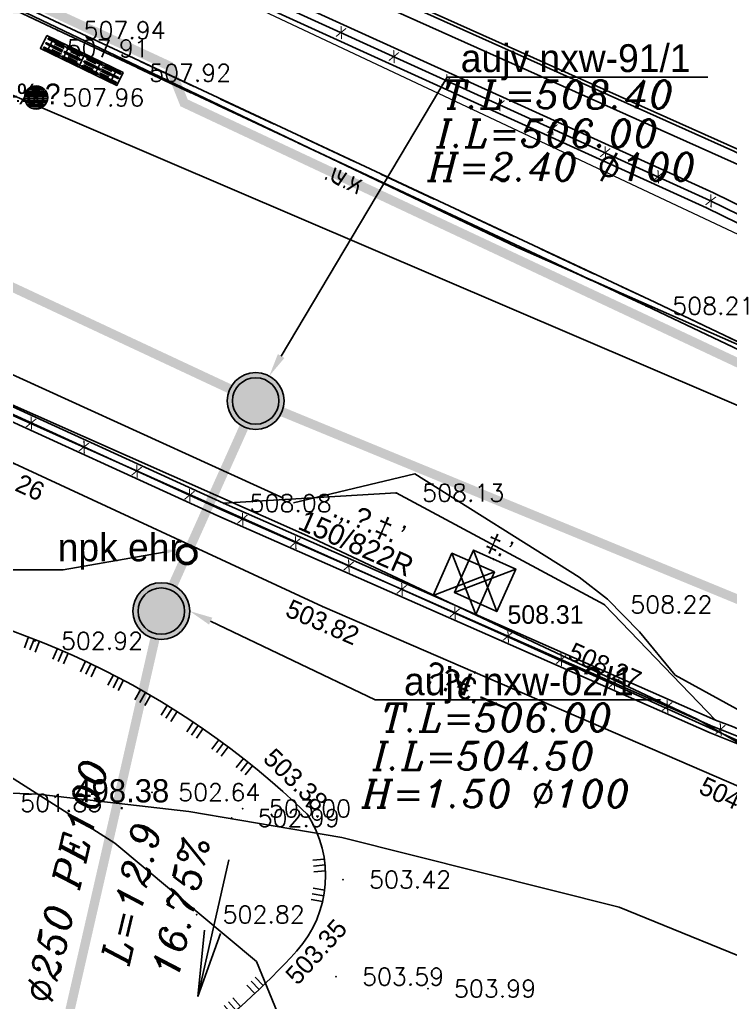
# Model space of a CAD drawing. Header units: metres. Extents: x 222509 to 223547, y 765290 to 766147.
# Drawn here: x 223102.34 to 223117.65, y 765777.2 to 765798.37 of the extents above; entities that cross this region are included whole.
import ezdxf
from ezdxf import colors
from ezdxf.entities.mleader import LeaderData, LeaderLine
from ezdxf.enums import TextEntityAlignment as Align
from ezdxf.math import Vec2, Vec3

# ---------------------------------------------------------------- set-up
doc = ezdxf.new("R2010")
doc.units = ezdxf.units.M
doc.linetypes.add('DASHED', pattern=[19.05, 12.7, -6.35])
for name, color, linetype in [('25', 8, 'Continuous'), ('38', 8, 'Continuous'), ('42', 8, 'Continuous'), ('A-S', 252, 'Continuous'), ('ASFLT', 8, 'Continuous'), ('B65-BIOV', 8, 'Continuous'), ('biuv metuhnan 200', 240, 'Continuous'), ('Biuv-Metuhnan', 240, 'Continuous'), ('C1600', 3, 'Continuous'), ('CU-SSWR-DATA', 240, 'Continuous'), ('CU-SSWR-SLOP', 240, 'Continuous'), ('CU-SSWR-SLOP-ARROW', 240, 'Continuous'), ('GADER', 6, 'Continuous'), ('K', 8, 'Continuous'), ('M1501', 8, 'Continuous'), ('M2602', 8, 'Continuous'), ('M4902', 8, 'Continuous'), ('M4903', 8, 'Continuous'), ('M6332', 1, 'Continuous'), ('M6351', 8, 'Continuous'), ('maim metuhnan 6', 150, 'Continuous'), ('Maim-Kayam-Betol', 140, 'reka-biyuv$0$Reka_new$0$X_LINE-DASH2'), ('PNT', 8, 'Continuous'), ('PNTELEV', 5, 'Continuous'), ('Sewage-man-names', 240, 'Continuous'), ('T', 8, 'Continuous')]:
    doc.layers.add(name, color=color, linetype=linetype)
for name, color, linetype, lineweight in [('C1602_0', 3, 'Continuous', 13), ('M1510', 8, 'Continuous', 25), ('M2401', 8, 'DASHED', 25), ('M2404', 8, 'DASHED', 25), ('M2601', 8, 'Continuous', 25), ('M2605', 8, 'Continuous', 25)]:
    doc.layers.add(name, color=color, linetype=linetype, lineweight=lineweight)
doc.styles.add('GLONASS', font='techno_n.shx', dxfattribs={"width": 0.86})
doc.styles.add('HANIT_TEXT', font='hebtxt')
doc.styles.add('HEB', font='hebtxtn.shx', dxfattribs={"height": 0.55})
doc.styles.add('HEBTXT', font='HEBTXT.SHX', dxfattribs={"width": 0.86})
doc.styles.add('ITALIC', font='italic')
doc.styles.add('miryal', font='miryl')
doc.styles.add('PTXT', font='txt.shx')
doc.styles.add('reka-biyuv$0$Reka_new$0$STANDARD', font='HEB')
doc.styles.get("Standard").update_dxf_attribs({"font": 'arial.ttf'})
doc.styles.add('style10', font='miryl')
doc.linetypes.add('reka-biyuv$0$Reka_new$0$X_LINE-DASH2', pattern='A,0.5,-0.25,0.5,-0.0002,["X",reka-biyuv$0$Reka_new$0$STANDARD,S=0.3,R=0,X=0,Y=-0.14],-0.2', length=1.4502)

# ---------------------------------------------------------------- blocks, each defined once
blk = doc.blocks.new('G$CA04F5F5D')
at = {"layer": 'Biuv-Metuhnan'}
for radius in [0.146, 0.136, 0.126, 0.116]:
    blk.add_circle((0, 0), radius, dxfattribs=at)
blk = doc.blocks.new('shuha-01')
h = blk.add_hatch(color=255)
h.dxf.hatch_style = 1
h.paths.add_polyline_path([(0.411, 0, 1), (-0.411, 0, 1)])
at = {"layer": 'Biuv-Metuhnan'}
h = blk.add_hatch(color=256, dxfattribs=at)
h.paths.add_polyline_path([(0.411, 0, 1), (-0.411, 0, 1)], flags=17)
h.paths.add_polyline_path([(0.503, 0, 1), (-0.503, 0, 1)])
for radius in [0.503, 0.411]:
    blk.add_circle((0, 0), radius, dxfattribs=at)
blk = doc.blocks.new('ARROW')
for p, q in [((0, 0), (1.0064, 0.0054)), ((1.0064, 0.0054), (0.5272, 0.0622)), ((1.0064, 0.0054), (0.5313, -0.0555))]:
    blk.add_line(p, q)
blk = doc.blocks.new('G$C48AC2FB6')
at = {"layer": 'maim metuhnan 6', "const_width": 0.2}
blk.add_lwpolyline([(223056.392, 765820.719), (223064.988, 765816.577), (223065.352, 765815.678), (223078.136, 765809.716), (223101.653, 765798.604), (223102.886, 765798.616), (223105.565, 765797.373), (223105.883, 765796.579), (223122.963, 765788.56), (223127.637, 765784.981), (223131.634, 765780.39), (223133.524, 765777.152), (223135.038, 765772.235), (223135.651, 765767.323), (223137.319, 765766.287), (223137.93, 765766.243), (223137.909, 765765.839)], dxfattribs=at)
at = {"layer": 'Maim-Kayam-Betol'}
blk.add_lwpolyline([(223128.939, 765757.14), (223131.669, 765758.759), (223133.808, 765759.705), (223135.297, 765760.826), (223136.109, 765761.681), (223136.62, 765764.066), (223136.975, 765766.979), (223137, 765768.647), (223137.792, 765768.654), (223137.651, 765770.5), (223136.879, 765770.486), (223136.52, 765772.396), (223136.129, 765773.966), (223135.039, 765776.927), (223134.113, 765778.748), (223133.037, 765780.453), (223131.077, 765782.879), (223129.841, 765784.104), (223127.72, 765785.817), (223071.177, 765810.025)], dxfattribs=at)
blk = doc.blocks.new('SRVPNO1')
at = {"layer": 'PNTELEV', "color": 8, "style": 'PTXT'}
blk.add_attdef('ELEV2', (1.5, -0.5), '', height=1, dxfattribs=at)
blk = doc.blocks.new('B2')
at = {"layer": '42', "color": 0}
blk.add_line((0.902, 0.303), (0.902, 0), dxfattribs=at)
blk.add_lwpolyline([(0, 0.303), (1.805, 0.303), (1.805, 0), (0, 0)], close=True, dxfattribs=at)
for points in [[(0.422, 0.273, -1), (0.422, 0.248), (0.062, 0.248, -1), (0.062, 0.273)], [(0.857, 0.273, -1), (0.857, 0.248), (0.497, 0.248, -1), (0.497, 0.273)], [(1.325, 0.273, -1), (1.325, 0.248), (0.965, 0.248, -1), (0.965, 0.273)], [(1.76, 0.273, -1), (1.76, 0.248), (1.4, 0.248, -1), (1.4, 0.273)], [(0.422, 0.139, 1), (0.422, 0.164), (0.062, 0.164, 1), (0.062, 0.139)], [(0.857, 0.139, 1), (0.857, 0.164), (0.497, 0.164, 1), (0.497, 0.139)], [(0.857, 0.03, 1), (0.857, 0.055), (0.497, 0.055, 1), (0.497, 0.03)], [(1.325, 0.139, 1), (1.325, 0.164), (0.965, 0.164, 1), (0.965, 0.139)], [(1.76, 0.139, 1), (1.76, 0.164), (1.4, 0.164, 1), (1.4, 0.139)], [(1.76, 0.03, 1), (1.76, 0.055), (1.4, 0.055, 1), (1.4, 0.03)]]:
    blk.add_lwpolyline(points, format="xyb", close=True, dxfattribs=at)
for points in [[(0.062, 0.03), (0.422, 0.03, 1), (0.422, 0.055), (0.062, 0.055, 1), (0.062, 0.03, -1), (0.062, 0.055)], [(0.965, 0.03), (1.325, 0.03, 1), (1.325, 0.055), (0.965, 0.055, 1), (0.965, 0.03, -1), (0.965, 0.055)]]:
    blk.add_lwpolyline(points, format="xyb", dxfattribs=at)
blk = doc.blocks.new('G$C9B10AD15')
at = {"layer": '25'}
blk.add_line((223112.567, 765786.474), (223111.248, 765785.963), dxfattribs=at)
blk.add_lwpolyline([(223112.567, 765786.474), (223111.652, 765786.878), (223111.248, 765785.963), (223112.163, 765785.56)], close=True, dxfattribs=at)
blk.add_lwpolyline([(223111.652, 765786.878), (223112.163, 765785.56)], dxfattribs=at)
at = {"layer": '38'}
for p, q in [((223102.461, 765796.782, 507.96), (223102.931, 765796.782, 507.96)), ((223102.479, 765796.819, 507.96), (223102.913, 765796.819, 507.96)), ((223102.505, 765796.857, 507.96), (223102.887, 765796.857, 507.96)), ((223102.544, 765796.894, 507.96), (223102.848, 765796.894, 507.96)), ((223102.613, 765796.932, 507.96), (223102.779, 765796.932, 507.96)), ((223102.446, 765796.707, 507.96), (223102.946, 765796.707, 507.96)), ((223102.446, 765796.667, 507.96), (223102.946, 765796.667, 507.96)), ((223102.451, 765796.744, 507.96), (223102.941, 765796.744, 507.96)), ((223102.456, 765796.627, 507.96), (223102.936, 765796.627, 507.96)), ((223102.471, 765796.587, 507.96), (223102.921, 765796.587, 507.96)), ((223102.495, 765796.547, 507.96), (223102.897, 765796.547, 507.96)), ((223102.533, 765796.507, 507.96), (223102.859, 765796.507, 507.96)), ((223102.596, 765796.467, 507.96), (223102.796, 765796.467, 507.96))]:
    blk.add_line(p, q, dxfattribs=at)
blk.add_circle((223102.696, 765796.696, 507.96), 0.25, dxfattribs=at)
at = {"layer": 'A-S'}
for points in [[(223052.807, 765928.376, 0.236379), (223042.866, 765928.696, 0.186611), (223037.542, 765920.474, 0.059418), (223036.506, 765892.582, 0.017566), (223039.155, 765850.757), (223039.512, 765849.824), (223039.711, 765847.883), (223039.56, 765846.848), (223040.725, 765835.179, 0.072394), (223042.139, 765831.179, 0.112445), (223048.001, 765824.293, 0.053398), (223048.659, 765823.877), (223062.411, 765817.376), (223071.421, 765813.094), (223089.553, 765804.567), (223103.156, 765798.143), (223115.834, 765792.204), (223123.059, 765788.772, -0.127843), (223133.6, 765777.617, -0.096184), (223136.058, 765764.253), (223138.159, 765764.394)], [(223052.736, 765928.244, 0.236026), (223042.942, 765928.566, 0.186256), (223037.69, 765920.447, 0.059419), (223036.656, 765892.59, 0.017559), (223039.302, 765850.792), (223039.659, 765849.859), (223039.862, 765847.88), (223039.711, 765846.845), (223040.874, 765835.201, 0.072274), (223042.272, 765831.249, 0.112475), (223048.093, 765824.412, 0.05347), (223048.724, 765824.012), (223062.475, 765817.512), (223071.485, 765813.23), (223089.617, 765804.703), (223103.22, 765798.279), (223115.898, 765792.34), (223123.131, 765788.904, -0.127996), (223133.736, 765777.681, -0.095111), (223136.209, 765764.413), (223138.149, 765764.544)]]:
    blk.add_lwpolyline(points, format="xyb", dxfattribs=at)
at = {"layer": 'ASFLT'}
blk.add_lwpolyline([(223117.327, 765783.282), (223114.931, 765785.771), (223110.448, 765788.177), (223106.732, 765787.955)], dxfattribs=at)
at = {"layer": 'GADER'}
for points in [[(223102.867, 765750.639), (223107.731, 765752.845, 0.222322), (223109.233, 765757.085), (223108.564, 765762.659), (223116.39, 765765.917), (223118.669, 765761.143, 0.428928), (223122.797, 765759.486, 0.133732), (223124.228, 765760.52), (223126.931, 765764.433, 0.128739), (223127.489, 765770.43), (223125.764, 765774.785, 0.214233), (223117.271, 765783.143), (223106.671, 765787.818), (223096.054, 765792.674), (223077.601, 765801.3), (223057.898, 765810.53), (223046.621, 765815.7, -0.047574), (223039.174, 765820.352, -0.19257), (223031.748, 765835.088), (223031.287, 765840.87), (223030.625, 765850.447), (223029.608, 765865.945), (223024.761, 765868.858), (223023.624, 765876.642)], [(223046.147, 765828.202, 0.05837), (223050.166, 765825.5), (223063.235, 765819.277), (223072.438, 765815.011), (223090.592, 765806.614), (223104.089, 765800.453), (223117.207, 765794.479), (223124.282, 765791.016, -0.092523), (223135.51, 765779.324, -0.092523)]]:
    blk.add_lwpolyline(points, format="xyb", dxfattribs=at)
at = {"layer": 'K'}
for points in [[(223102.841, 765750.792), (223107.643, 765752.97, 0.220831), (223109.084, 765757.069), (223108.401, 765762.754), (223116.464, 765766.111), (223118.807, 765761.203, 0.42995), (223122.74, 765759.624, 0.133701), (223124.108, 765760.61), (223126.796, 765764.503, 0.127976), (223127.343, 765770.389), (223125.625, 765774.73, 0.214322), (223117.214, 765783.004), (223106.609, 765787.681), (223095.991, 765792.538), (223077.538, 765801.164), (223057.835, 765810.394), (223046.556, 765815.564, -0.047616), (223039.078, 765820.236, -0.192637), (223031.598, 765835.075), (223031.138, 765840.859), (223030.476, 765850.437), (223029.464, 765865.857), (223024.623, 765868.766), (223023.475, 765876.621)], [(223102.917, 765750.497), (223107.818, 765752.72, 0.223751), (223109.382, 765757.101), (223108.726, 765762.564), (223116.316, 765765.724), (223118.532, 765761.083, 0.427989), (223122.855, 765759.347, 0.13377), (223124.348, 765760.43), (223127.065, 765764.364, 0.129488), (223127.634, 765770.47), (223125.904, 765774.84, 0.214145), (223117.327, 765783.282), (223106.732, 765787.955), (223096.117, 765792.81), (223077.665, 765801.436), (223057.961, 765810.666), (223046.686, 765815.835, -0.047532), (223039.269, 765820.468, -0.192502), (223031.897, 765835.1), (223031.437, 765840.881), (223030.775, 765850.457), (223029.753, 765866.033), (223024.899, 765868.95), (223023.772, 765876.664)], [(223046.262, 765828.336, 0.058337), (223050.244, 765825.657), (223063.31, 765819.436), (223072.512, 765815.171), (223090.665, 765806.774), (223104.162, 765800.612), (223117.282, 765794.638), (223124.372, 765791.168, -0.092606), (223135.657, 765779.42, -0.092606)], [(223046.034, 765828.07, 0.058402), (223050.089, 765825.343), (223063.161, 765819.119), (223072.365, 765814.853), (223090.519, 765806.456), (223104.017, 765800.294), (223117.133, 765794.321), (223124.192, 765790.866, -0.09244), (223135.364, 765779.228)], [(223136.189, 765780.165, 0.075905), (223130.553, 765788.549, 0.081029), (223124.477, 765792.597), (223093.044, 765806.668)], [(223135.918, 765780.037, 0.075817), (223130.34, 765788.337, 0.080889), (223124.354, 765792.324), (223092.921, 765806.394)]]:
    blk.add_lwpolyline(points, format="xyb", dxfattribs=at)
at = {"layer": 'PNT', "color": 252}
for p in [(223103.156, 765798.143, 507.944), (223102.792, 765797.754, 507.911), (223104.568, 765797.224, 507.918), (223102.696, 765796.696, 507.96), (223117.133, 765794.321, 508.407), (223115.834, 765792.204, 508.214), (223110.448, 765788.177, 508.127), (223106.732, 765787.955, 508.076), (223114.931, 765785.771, 508.218), (223102.67, 765784.989, 502.915), (223117.327, 765783.282, 508.251), (223105.194, 765781.726, 502.636), (223107.148, 765781.377, 503.002), (223106.906, 765781.17, 502.986), (223109.304, 765779.846, 503.422), (223106.151, 765779.092, 502.819), (223109.155, 765777.753, 503.589), (223111.134, 765777.496, 503.988)]:
    blk.add_point(p, dxfattribs=at)
at = {"layer": 'B65-BIOV', "xscale": 1.012687228237312, "yscale": 1.012687228237312, "zscale": 1.012687228237312, "rotation": 334.0684974656578}
blk.add_blockref('B2', (223102.792, 765797.754, 507.911), dxfattribs=at)
at = {"layer": 'PNT', "color": 252}
ref = blk.add_blockref('SRVPNO1', (223103.156, 765798.143, 507.944), dxfattribs=dict(at, xscale=0.375, yscale=0.375, zscale=0.375))
ref.add_attrib('ELEV2', '507.94', (223103.718, 765797.956, 507.944), dxfattribs={"layer": 'PNTELEV', "color": 8, "height": 0.375, "style": 'PTXT'})
ref = blk.add_blockref('SRVPNO1', (223102.792, 765797.754, 507.911), dxfattribs=dict(at, xscale=0.375, yscale=0.375, zscale=0.375))
ref.add_attrib('ELEV2', '507.91', (223103.354, 765797.566, 507.911), dxfattribs={"layer": 'PNTELEV', "color": 8, "height": 0.375, "style": 'PTXT'})
ref = blk.add_blockref('SRVPNO1', (223104.568, 765797.224, 507.918), dxfattribs=dict(at, xscale=0.375, yscale=0.375, zscale=0.375))
ref.add_attrib('ELEV2', '507.92', (223105.13, 765797.037, 507.918), dxfattribs={"layer": 'PNTELEV', "color": 8, "height": 0.375, "style": 'PTXT'})
ref = blk.add_blockref('SRVPNO1', (223102.696, 765796.696, 507.96), dxfattribs=dict(at, xscale=0.375, yscale=0.375, zscale=0.375))
ref.add_attrib('ELEV2', '507.96', (223103.258, 765796.508, 507.96), dxfattribs={"layer": 'PNTELEV', "color": 8, "height": 0.375, "style": 'PTXT'})
ref = blk.add_blockref('SRVPNO1', (223115.834, 765792.204, 508.214), dxfattribs=dict(at, xscale=0.375, yscale=0.375, zscale=0.375))
ref.add_attrib('ELEV2', '508.21', (223116.397, 765792.017, 508.214), dxfattribs={"layer": 'PNTELEV', "color": 8, "height": 0.375, "style": 'PTXT'})
ref = blk.add_blockref('SRVPNO1', (223110.448, 765788.177, 508.127), dxfattribs=dict(at, xscale=0.375, yscale=0.375, zscale=0.375))
ref.add_attrib('ELEV2', '508.13', (223111.011, 765787.99, 508.127), dxfattribs={"layer": 'PNTELEV', "color": 8, "height": 0.375, "style": 'PTXT'})
ref = blk.add_blockref('SRVPNO1', (223106.732, 765787.955, 508.076), dxfattribs=dict(at, xscale=0.375, yscale=0.375, zscale=0.375))
ref.add_attrib('ELEV2', '508.08', (223107.294, 765787.767, 508.076), dxfattribs={"layer": 'PNTELEV', "color": 8, "height": 0.375, "style": 'PTXT'})
ref = blk.add_blockref('SRVPNO1', (223114.931, 765785.771, 508.218), dxfattribs=dict(at, xscale=0.375, yscale=0.375, zscale=0.375))
ref.add_attrib('ELEV2', '508.22', (223115.494, 765785.583, 508.218), dxfattribs={"layer": 'PNTELEV', "color": 8, "height": 0.375, "style": 'PTXT'})
ref = blk.add_blockref('SRVPNO1', (223102.67, 765784.989, 502.915), dxfattribs=dict(at, xscale=0.375, yscale=0.375, zscale=0.375))
ref.add_attrib('ELEV2', '502.92', (223103.233, 765784.801, 502.915), dxfattribs={"layer": 'PNTELEV', "color": 8, "height": 0.375, "style": 'PTXT'})
ref = blk.add_blockref('SRVPNO1', (223105.194, 765781.726, 502.636), dxfattribs=dict(at, xscale=0.375, yscale=0.375, zscale=0.375))
ref.add_attrib('ELEV2', '502.64', (223105.756, 765781.539, 502.636), dxfattribs={"layer": 'PNTELEV', "color": 8, "height": 0.375, "style": 'PTXT'})
ref = blk.add_blockref('SRVPNO1', (223101.791, 765781.496, 501.833), dxfattribs=dict(at, xscale=0.375, yscale=0.375, zscale=0.375))
ref.add_attrib('ELEV2', '501.83', (223102.353, 765781.309, 501.833), dxfattribs={"layer": 'PNTELEV', "color": 8, "height": 0.375, "style": 'PTXT'})
ref = blk.add_blockref('SRVPNO1', (223107.148, 765781.377, 503.002), dxfattribs=dict(at, xscale=0.375, yscale=0.375, zscale=0.375))
ref.add_attrib('ELEV2', '503.00', (223107.71, 765781.189, 503.002), dxfattribs={"layer": 'PNTELEV', "color": 8, "height": 0.375, "style": 'PTXT'})
ref = blk.add_blockref('SRVPNO1', (223106.906, 765781.17, 502.986), dxfattribs=dict(at, xscale=0.375, yscale=0.375, zscale=0.375))
ref.add_attrib('ELEV2', '502.99', (223107.468, 765780.983, 502.986), dxfattribs={"layer": 'PNTELEV', "color": 8, "height": 0.375, "style": 'PTXT'})
ref = blk.add_blockref('SRVPNO1', (223109.304, 765779.846, 503.422), dxfattribs=dict(at, xscale=0.375, yscale=0.375, zscale=0.375))
ref.add_attrib('ELEV2', '503.42', (223109.867, 765779.659, 503.422), dxfattribs={"layer": 'PNTELEV', "color": 8, "height": 0.375, "style": 'PTXT'})
ref = blk.add_blockref('SRVPNO1', (223106.151, 765779.092, 502.819), dxfattribs=dict(at, xscale=0.375, yscale=0.375, zscale=0.375))
ref.add_attrib('ELEV2', '502.82', (223106.714, 765778.904, 502.819), dxfattribs={"layer": 'PNTELEV', "color": 8, "height": 0.375, "style": 'PTXT'})
ref = blk.add_blockref('SRVPNO1', (223109.155, 765777.753, 503.589), dxfattribs=dict(at, xscale=0.375, yscale=0.375, zscale=0.375))
ref.add_attrib('ELEV2', '503.59', (223109.717, 765777.566, 503.589), dxfattribs={"layer": 'PNTELEV', "color": 8, "height": 0.375, "style": 'PTXT'})
ref = blk.add_blockref('SRVPNO1', (223111.134, 765777.496, 503.988), dxfattribs=dict(at, xscale=0.375, yscale=0.375, zscale=0.375))
ref.add_attrib('ELEV2', '503.99', (223111.696, 765777.309, 503.988), dxfattribs={"layer": 'PNTELEV', "color": 8, "height": 0.375, "style": 'PTXT'})
at = {"layer": '25', "style": 'HEB'}
for s, p in [('150/822R', (223108.306, 765787.411)), ('.‚.\x8e.‡.’', (223109.051, 765787.679))]:
    blk.add_text(s, height=0.45, rotation=336.1998, dxfattribs=at).set_placement(p)
at = {"layer": '38', "style": 'HEBTXT'}
blk.add_text('†…—‰\x90', height=0.45, dxfattribs=at).set_placement((223100.748, 765796.545, 507.96))
at = {"layer": 'GADER', "style": 'GLONASS', "text_generation_flag": 2, "width": 0.86}
for rotation, p in [(335.5156, (223109.266, 765798.095)), (335.5156, (223110.404, 765797.577)), (335.5156, (223111.542, 765797.059)), (335.5156, (223112.679, 765796.541)), (335.5156, (223113.817, 765796.023)), (335.5156, (223114.954, 765795.505)), (335.5156, (223116.092, 765794.987)), (333.9207, (223117.229, 765794.468)), (335.422, (223102.592, 765789.683)), (335.422, (223103.729, 765789.164)), (335.422, (223104.866, 765788.644)), (335.422, (223106.003, 765788.124)), (336.1998, (223107.142, 765787.61)), (336.1998, (223108.286, 765787.106)), (336.1998, (223109.43, 765786.601)), (336.1998, (223110.573, 765786.097)), (336.1998, (223111.717, 765785.592)), (336.1998, (223112.861, 765785.088)), (336.1998, (223114.004, 765784.584)), (336.1998, (223115.148, 765784.079)), (336.1998, (223116.292, 765783.575)), (338.35, (223117.439, 765783.079))]:
    blk.add_text('X', height=0.25, rotation=rotation, dxfattribs=at).set_placement(p, align=Align.MIDDLE_CENTER)
at = {"layer": 'T', "style": 'GLONASS', "text_generation_flag": 2, "width": 0.86}
blk.add_text('א.ש.', height=0.375, rotation=334.8993, dxfattribs=at).set_placement((223109.62, 765794.601))
blk = doc.blocks.new('M4902_S')
for radius in [0.5, 0.05]:
    blk.add_circle((0, 0), radius)
at = {"style": 'HANIT_TEXT'}
blk.add_attdef('NAME', text='', height=1, dxfattribs=at).set_placement((0, -1), align=Align.TOP_CENTER)
blk.add_attdef('DESC', text='', height=1, dxfattribs=at).set_placement((-1, -2.5), align=Align.TOP_RIGHT)
blk.add_attdef('MARK', text='', height=1, dxfattribs=at).set_placement((0, -2.5), align=Align.TOP_LEFT)
at = {"style": 'HANIT_TEXT', "flags": 1}
blk.add_attdef('OWNER', text='', height=1, dxfattribs=at).set_placement((0, -4), align=Align.TOP_CENTER)
blk = doc.blocks.new('M4903_S')
for p, q in [((-0.1, 0.293), (-0.4, 0.293)), ((0, 0.5), (0, -0.5)), ((0.4, 0.293), (0.1, 0.293)), ((-0.1, 0.093), (-0.4, 0.093)), ((0.4, 0.093), (0.1, 0.093)), ((-0.1, -0.107), (-0.4, -0.107)), ((0.4, -0.107), (0.1, -0.107)), ((-0.1, -0.307), (-0.4, -0.307)), ((0.4, -0.307), (0.1, -0.307))]:
    blk.add_line(p, q)
blk.add_lwpolyline([(-0.5, -0.5), (0.5, -0.5), (0.5, 0.5), (-0.5, 0.5)], close=True)
blk.add_lwpolyline([(-0.5, 0.5), (-0.5, 0), (-0.5, -0.5)])
at = {"style": 'HANIT_TEXT'}
blk.add_attdef('NAME', text='', height=1, dxfattribs=at).set_placement((0, -1), align=Align.TOP_CENTER)
blk.add_attdef('DESC', text='', height=1, dxfattribs=at).set_placement((-1, -2.5), align=Align.TOP_RIGHT)
blk.add_attdef('MARK', text='', height=1, dxfattribs=at).set_placement((0, -2.5), align=Align.TOP_LEFT)
at = {"style": 'HANIT_TEXT', "flags": 1}
blk.add_attdef('OWNER', text='', height=1, dxfattribs=at).set_placement((0, -4), align=Align.TOP_CENTER)
blk = doc.blocks.new('G$CFB36F9AD')
at = {"layer": 'M2401', "ltscale": 2.5}
blk.add_lwpolyline([(223117.327, 765783.282), (223114.931, 765785.771), (223110.448, 765788.177), (223106.732, 765787.955)], dxfattribs=at)
at = {"layer": 'M2404', "ltscale": 0.1}
for points in [[(223039.042, 765924.301, 0.092086), (223037.542, 765920.474, 0.059418), (223036.506, 765892.582, 0.017566), (223039.155, 765850.757), (223039.512, 765849.824), (223039.711, 765847.883), (223039.56, 765846.848), (223040.725, 765835.179, 0.072394), (223042.139, 765831.179, 0.112445), (223048.001, 765824.293, 0.053398), (223048.659, 765823.877), (223062.411, 765817.376), (223071.421, 765813.094), (223089.553, 765804.567), (223103.156, 765798.143), (223115.834, 765792.204), (223123.059, 765788.772, -0.127843), (223133.6, 765777.617, -0.096184), (223136.058, 765764.253), (223138.159, 765764.394)], [(223039.176, 765924.233, 0.092409), (223037.69, 765920.447, 0.059419), (223036.656, 765892.59, 0.017559), (223039.302, 765850.792), (223039.659, 765849.859), (223039.862, 765847.88), (223039.711, 765846.845), (223040.874, 765835.201, 0.072274), (223042.272, 765831.249, 0.112475), (223048.093, 765824.412, 0.05347), (223048.724, 765824.012), (223062.475, 765817.512), (223071.485, 765813.23), (223089.617, 765804.703), (223103.22, 765798.279), (223115.898, 765792.34), (223123.131, 765788.904, -0.127996), (223133.736, 765777.681, -0.095111), (223136.209, 765764.413), (223138.149, 765764.544)]]:
    blk.add_lwpolyline(points, format="xyb", dxfattribs=at)
at = {"layer": 'M2601'}
for points in [[(223102.867, 765750.639), (223107.731, 765752.845, 0.222322), (223109.233, 765757.085), (223108.564, 765762.659), (223116.39, 765765.917), (223118.669, 765761.143, 0.428928), (223122.797, 765759.486, 0.133732), (223124.228, 765760.52), (223126.931, 765764.433, 0.128739), (223127.489, 765770.43), (223125.764, 765774.785, 0.214233), (223117.271, 765783.143), (223106.671, 765787.818), (223096.054, 765792.674), (223077.601, 765801.3), (223057.898, 765810.53), (223046.621, 765815.7, -0.047574), (223039.174, 765820.352, -0.19257), (223031.748, 765835.088), (223031.287, 765840.87), (223030.625, 765850.447), (223029.608, 765865.945), (223024.761, 765868.858), (223023.624, 765876.642)], [(223046.147, 765828.202, 0.05837), (223050.166, 765825.5), (223063.235, 765819.277), (223072.438, 765815.011), (223090.592, 765806.614), (223104.089, 765800.453), (223117.207, 765794.479), (223124.282, 765791.016, -0.092523), (223135.51, 765779.324, -0.092523)]]:
    blk.add_lwpolyline(points, format="xyb", dxfattribs=at)
at = {"layer": 'M2605'}
for points in [[(223102.841, 765750.792), (223107.643, 765752.97, 0.220831), (223109.084, 765757.069), (223108.401, 765762.754), (223116.464, 765766.111), (223118.807, 765761.203, 0.42995), (223122.74, 765759.624, 0.133701), (223124.108, 765760.61), (223126.796, 765764.503, 0.127976), (223127.343, 765770.389), (223125.625, 765774.73, 0.214322), (223117.214, 765783.004), (223106.609, 765787.681), (223095.991, 765792.538), (223077.538, 765801.164), (223057.835, 765810.394), (223046.556, 765815.564, -0.047616), (223039.078, 765820.236, -0.192637), (223031.598, 765835.075), (223031.138, 765840.859), (223030.476, 765850.437), (223029.464, 765865.857), (223024.623, 765868.766), (223023.475, 765876.621)], [(223102.917, 765750.497), (223107.818, 765752.72, 0.223751), (223109.382, 765757.101), (223108.726, 765762.564), (223116.316, 765765.724), (223118.532, 765761.083, 0.427989), (223122.855, 765759.347, 0.13377), (223124.348, 765760.43), (223127.065, 765764.364, 0.129488), (223127.634, 765770.47), (223125.904, 765774.84, 0.214145), (223117.327, 765783.282), (223106.732, 765787.955), (223096.117, 765792.81), (223077.665, 765801.436), (223057.961, 765810.666), (223046.686, 765815.835, -0.047532), (223039.269, 765820.468, -0.192502), (223031.897, 765835.1), (223031.437, 765840.881), (223030.775, 765850.457), (223029.753, 765866.033), (223024.899, 765868.95), (223023.772, 765876.664)], [(223046.262, 765828.336, 0.058337), (223050.244, 765825.657), (223063.31, 765819.436), (223072.512, 765815.171), (223090.665, 765806.774), (223104.162, 765800.612), (223117.282, 765794.638), (223124.372, 765791.168, -0.092606), (223135.657, 765779.42, -0.092606)], [(223046.034, 765828.07, 0.058402), (223050.089, 765825.343), (223063.161, 765819.119), (223072.365, 765814.853), (223090.519, 765806.456), (223104.017, 765800.294), (223117.133, 765794.321), (223124.192, 765790.866, -0.09244), (223135.364, 765779.228)], [(223136.189, 765780.165, 0.075905), (223130.553, 765788.549, 0.081029), (223124.477, 765792.597), (223093.044, 765806.668)], [(223135.918, 765780.037, 0.075817), (223130.34, 765788.337, 0.080889), (223124.354, 765792.324), (223092.921, 765806.394)]]:
    blk.add_lwpolyline(points, format="xyb", dxfattribs=at)
at = {"layer": 'M6351'}
blk.add_line((223112.567, 765786.474), (223111.248, 765785.963), dxfattribs=at)
blk.add_lwpolyline([(223112.567, 765786.474), (223111.652, 765786.878), (223111.248, 765785.963), (223112.163, 765785.56)], close=True, dxfattribs=at)
blk.add_lwpolyline([(223111.652, 765786.878), (223112.163, 765785.56)], dxfattribs=at)
at = {"layer": 'PNT'}
for p in [(223103.156, 765798.143, 507.944), (223102.792, 765797.754, 507.911), (223104.568, 765797.224, 507.918), (223102.696, 765796.696, 507.96), (223117.133, 765794.321, 508.407), (223115.834, 765792.204, 508.214), (223110.448, 765788.177, 508.127), (223106.732, 765787.955, 508.076), (223114.931, 765785.771, 508.218), (223102.67, 765784.989, 502.915), (223117.327, 765783.282, 508.251), (223105.194, 765781.726, 502.636), (223107.148, 765781.377, 503.002), (223106.906, 765781.17, 502.986), (223109.304, 765779.846, 503.422), (223106.151, 765779.092, 502.819), (223109.155, 765777.753, 503.589), (223111.134, 765777.496, 503.988)]:
    blk.add_point(p, dxfattribs=at)
at = {"layer": 'M4902'}
ref = blk.add_blockref('M4902_S', (223102.696, 765796.696, 507.96), dxfattribs=dict(at, xscale=0.3040000000037253, yscale=0.3040000000037253, zscale=0.1520000000019763))
ref.add_attrib('MARK', '†…—‰\x90 \x9a‡…™', dxfattribs={"layer": '0', "height": 0.304, "style": 'HANIT_TEXT'}).set_placement((223099.866, 765796.899, 507.96), align=Align.TOP_LEFT)
at = {"layer": 'M4903', "xscale": 0.7600000000179664, "yscale": 0.2279999999939356, "zscale": 0.1520000000020332, "rotation": 334.0684974719811}
for p in [(223103.339, 765797.658, 507.911), (223104.023, 765797.326, 507.911)]:
    blk.add_blockref('M4903_S', p, dxfattribs=at)
at = {"layer": 'PNT'}
ref = blk.add_blockref('SRVPNO1', (223103.156, 765798.143, 507.944), dxfattribs=dict(at, xscale=0.375, yscale=0.375, zscale=0.375))
ref.add_attrib('ELEV2', '507.94', (223103.718, 765797.956, 507.944), dxfattribs={"layer": 'PNTELEV', "color": 8, "height": 0.375, "style": 'PTXT'})
ref = blk.add_blockref('SRVPNO1', (223102.792, 765797.754, 507.911), dxfattribs=dict(at, xscale=0.375, yscale=0.375, zscale=0.375))
ref.add_attrib('ELEV2', '507.91', (223103.354, 765797.566, 507.911), dxfattribs={"layer": 'PNTELEV', "color": 8, "height": 0.375, "style": 'PTXT'})
ref = blk.add_blockref('SRVPNO1', (223104.568, 765797.224, 507.918), dxfattribs=dict(at, xscale=0.375, yscale=0.375, zscale=0.375))
ref.add_attrib('ELEV2', '507.92', (223105.13, 765797.037, 507.918), dxfattribs={"layer": 'PNTELEV', "color": 8, "height": 0.375, "style": 'PTXT'})
ref = blk.add_blockref('SRVPNO1', (223102.696, 765796.696, 507.96), dxfattribs=dict(at, xscale=0.375, yscale=0.375, zscale=0.375))
ref.add_attrib('ELEV2', '507.96', (223103.258, 765796.508, 507.96), dxfattribs={"layer": 'PNTELEV', "color": 8, "height": 0.375, "style": 'PTXT'})
ref = blk.add_blockref('SRVPNO1', (223115.834, 765792.204, 508.214), dxfattribs=dict(at, xscale=0.375, yscale=0.375, zscale=0.375))
ref.add_attrib('ELEV2', '508.21', (223116.397, 765792.017, 508.214), dxfattribs={"layer": 'PNTELEV', "color": 8, "height": 0.375, "style": 'PTXT'})
ref = blk.add_blockref('SRVPNO1', (223110.448, 765788.177, 508.127), dxfattribs=dict(at, xscale=0.375, yscale=0.375, zscale=0.375))
ref.add_attrib('ELEV2', '508.13', (223111.011, 765787.99, 508.127), dxfattribs={"layer": 'PNTELEV', "color": 8, "height": 0.375, "style": 'PTXT'})
ref = blk.add_blockref('SRVPNO1', (223106.732, 765787.955, 508.076), dxfattribs=dict(at, xscale=0.375, yscale=0.375, zscale=0.375))
ref.add_attrib('ELEV2', '508.08', (223107.294, 765787.767, 508.076), dxfattribs={"layer": 'PNTELEV', "color": 8, "height": 0.375, "style": 'PTXT'})
ref = blk.add_blockref('SRVPNO1', (223114.931, 765785.771, 508.218), dxfattribs=dict(at, xscale=0.375, yscale=0.375, zscale=0.375))
ref.add_attrib('ELEV2', '508.22', (223115.494, 765785.583, 508.218), dxfattribs={"layer": 'PNTELEV', "color": 8, "height": 0.375, "style": 'PTXT'})
ref = blk.add_blockref('SRVPNO1', (223102.67, 765784.989, 502.915), dxfattribs=dict(at, xscale=0.375, yscale=0.375, zscale=0.375))
ref.add_attrib('ELEV2', '502.92', (223103.233, 765784.801, 502.915), dxfattribs={"layer": 'PNTELEV', "color": 8, "height": 0.375, "style": 'PTXT'})
ref = blk.add_blockref('SRVPNO1', (223105.194, 765781.726, 502.636), dxfattribs=dict(at, xscale=0.375, yscale=0.375, zscale=0.375))
ref.add_attrib('ELEV2', '502.64', (223105.756, 765781.539, 502.636), dxfattribs={"layer": 'PNTELEV', "color": 8, "height": 0.375, "style": 'PTXT'})
ref = blk.add_blockref('SRVPNO1', (223101.791, 765781.496, 501.833), dxfattribs=dict(at, xscale=0.375, yscale=0.375, zscale=0.375))
ref.add_attrib('ELEV2', '501.83', (223102.353, 765781.309, 501.833), dxfattribs={"layer": 'PNTELEV', "color": 8, "height": 0.375, "style": 'PTXT'})
ref = blk.add_blockref('SRVPNO1', (223107.148, 765781.377, 503.002), dxfattribs=dict(at, xscale=0.375, yscale=0.375, zscale=0.375))
ref.add_attrib('ELEV2', '503.00', (223107.71, 765781.189, 503.002), dxfattribs={"layer": 'PNTELEV', "color": 8, "height": 0.375, "style": 'PTXT'})
ref = blk.add_blockref('SRVPNO1', (223106.906, 765781.17, 502.986), dxfattribs=dict(at, xscale=0.375, yscale=0.375, zscale=0.375))
ref.add_attrib('ELEV2', '502.99', (223107.468, 765780.983, 502.986), dxfattribs={"layer": 'PNTELEV', "color": 8, "height": 0.375, "style": 'PTXT'})
ref = blk.add_blockref('SRVPNO1', (223109.304, 765779.846, 503.422), dxfattribs=dict(at, xscale=0.375, yscale=0.375, zscale=0.375))
ref.add_attrib('ELEV2', '503.42', (223109.867, 765779.659, 503.422), dxfattribs={"layer": 'PNTELEV', "color": 8, "height": 0.375, "style": 'PTXT'})
ref = blk.add_blockref('SRVPNO1', (223106.151, 765779.092, 502.819), dxfattribs=dict(at, xscale=0.375, yscale=0.375, zscale=0.375))
ref.add_attrib('ELEV2', '502.82', (223106.714, 765778.904, 502.819), dxfattribs={"layer": 'PNTELEV', "color": 8, "height": 0.375, "style": 'PTXT'})
ref = blk.add_blockref('SRVPNO1', (223109.155, 765777.753, 503.589), dxfattribs=dict(at, xscale=0.375, yscale=0.375, zscale=0.375))
ref.add_attrib('ELEV2', '503.59', (223109.717, 765777.566, 503.589), dxfattribs={"layer": 'PNTELEV', "color": 8, "height": 0.375, "style": 'PTXT'})
ref = blk.add_blockref('SRVPNO1', (223111.134, 765777.496, 503.988), dxfattribs=dict(at, xscale=0.375, yscale=0.375, zscale=0.375))
ref.add_attrib('ELEV2', '503.99', (223111.696, 765777.309, 503.988), dxfattribs={"layer": 'PNTELEV', "color": 8, "height": 0.375, "style": 'PTXT'})
at = {"layer": 'M2601', "style": 'GLONASS', "text_generation_flag": 2, "width": 0.86}
for rotation, p in [(335.5156, (223109.266, 765798.095)), (335.5156, (223110.404, 765797.577)), (335.5156, (223111.542, 765797.059)), (335.5156, (223112.679, 765796.541)), (335.5156, (223113.817, 765796.023)), (335.5156, (223114.954, 765795.505)), (335.5156, (223116.092, 765794.987)), (333.9207, (223117.229, 765794.468)), (335.422, (223102.592, 765789.683)), (335.422, (223103.729, 765789.164)), (335.422, (223104.866, 765788.644)), (335.422, (223106.003, 765788.124)), (336.1998, (223107.142, 765787.61)), (336.1998, (223108.286, 765787.106)), (336.1998, (223109.43, 765786.601)), (336.1998, (223110.573, 765786.097)), (336.1998, (223111.717, 765785.592)), (336.1998, (223112.861, 765785.088)), (336.1998, (223114.004, 765784.584)), (336.1998, (223115.148, 765784.079)), (336.1998, (223116.292, 765783.575)), (338.35, (223117.439, 765783.079))]:
    blk.add_text('X', height=0.25, rotation=rotation, dxfattribs=at).set_placement(p, align=Align.MIDDLE_CENTER)
at = {"layer": 'M2605', "style": 'GLONASS', "text_generation_flag": 2, "width": 0.86}
blk.add_text('א.ש.', height=0.375, rotation=334.8993, dxfattribs=at).set_placement((223109.62, 765794.601))
at = {"layer": 'M6351', "style": 'HEB'}
for s, p in [('150/822R', (223108.306, 765787.411)), ('.‚.\x8e.‡.’', (223109.051, 765787.679))]:
    blk.add_text(s, height=0.45, rotation=336.1998, dxfattribs=at).set_placement(p)
blk = doc.blocks.new('M1502_P')
blk.add_point((0, 0))
at = {"style": 'HANIT_TEXT', "flags": 1}
blk.add_attdef('NAME', text='', height=1.6, dxfattribs=at).set_placement((0, 0.5), align=Align.BOTTOM_CENTER)
at = {"style": 'HANIT_TEXT'}
blk.add_attdef('HEIGHT', text='', height=1.6, dxfattribs=at).set_placement((0, -1), align=Align.TOP_CENTER)
at = {"style": 'HANIT_TEXT', "flags": 1}
blk.add_attdef('MARK', text='', height=1.6, dxfattribs=at).set_placement((0, -3), align=Align.TOP_CENTER)
blk = doc.blocks.new('C1692')
at = {"color": 255}
blk.add_circle((0, 0), 0.05, dxfattribs=at)
at = {"style": 'HEBTXT'}
blk.add_attdef('TEXT', text='', height=2, dxfattribs=at).set_placement((0, 1.5), align=Align.MIDDLE)
blk = doc.blocks.new('M1510_G')
at = {"color": 17}
for p, q in [((-0.5, 0), (-0.5, 1)), ((0, 0), (0, 1)), ((0.5, 0), (0.5, 1))]:
    blk.add_line(p, q, dxfattribs=at)
blk = doc.blocks.new('G$C17BD8FF4')
at = {"layer": 'C1600'}
for points in [[(223157.168, 765728.369), (223146.76, 765724.5), (223141.036, 765735.955), (223133.69, 765739.09), (223136.907, 765753.993), (223138.078, 765759.419), (223139.219, 765762.688), (223140.203, 765767.125), (223118.781, 765777.812), (223115.25, 765779.25), (223109.281, 765780.75), (223105.984, 765781.312), (223102.734, 765781.688), (223092.594, 765782.062), (223071.469, 765782.875), (223066.641, 765783.062), (223008.922, 765784.875), (222997.891, 765778.812), (222964.641, 765784.125)], [(222964.641, 765784.125), (222997.891, 765778.812), (223008.922, 765784.875), (223066.641, 765783.062), (223071.469, 765782.875), (223092.594, 765782.062), (223102.734, 765781.688), (223105.984, 765781.312), (223109.281, 765780.75), (223115.25, 765779.25), (223118.781, 765777.812), (223140.203, 765767.125), (223139.219, 765762.688), (223138.078, 765759.419), (223113.989, 765771.606), (223104.92, 765773.745), (223010.981, 765776.807), (222999.582, 765770.71), (222962.172, 765776.227)]]:
    blk.add_lwpolyline(points, dxfattribs=at)
at = {"layer": 'C1602_0'}
for points in [[(223050.5, 765825.438), (223144.234, 765781.312), (223140.203, 765767.125), (223118.781, 765777.812), (223115.25, 765779.25), (223109.281, 765780.75), (223105.984, 765781.312), (223102.734, 765781.688), (223092.594, 765782.062), (223071.469, 765782.875), (223066.641, 765783.062), (223008.922, 765784.875), (222997.891, 765778.812), (222964.641, 765784.125)], [(222964.641, 765784.125), (222997.891, 765778.812), (223008.922, 765784.875), (223066.641, 765783.062), (223071.469, 765782.875), (223092.594, 765782.062), (223102.734, 765781.688), (223105.984, 765781.312), (223109.281, 765780.75), (223115.25, 765779.25), (223118.781, 765777.812), (223140.203, 765767.125), (223139.219, 765762.688), (223138.078, 765759.419), (223113.989, 765771.606), (223104.92, 765773.745), (223010.981, 765776.807), (222999.582, 765770.71), (222962.172, 765776.227)]]:
    blk.add_lwpolyline(points, dxfattribs=at)
at = {"layer": 'M1510'}
blk.add_lwpolyline([(223106.001, 765776.201, 0.044734), (223108.314, 765778.313, 0.337429), (223108.539, 765781.251, 0.164341), (223098.298, 765786.113), (223078.083, 765786.651)], format="xyb", dxfattribs=at)
at = {"layer": 'M2602'}
for points in [[(223112.083, 765763.938), (223116.327, 765765.771), (223118.507, 765761.147, 0.294545), (223122.838, 765759.317, 0.314922), (223128.024, 765767.358, 0.073137), (223126.384, 765773.763, 0.117544), (223122.874, 765779.606, 0.062738), (223118.82, 765782.38), (223112.838, 765785.08), (223092.458, 765794.193)], [(223111.871, 765764.831), (223116.826, 765766.939), (223119.134, 765761.152, 0.380841), (223123.757, 765760.446, 0.256683), (223127.217, 765767.348, 0.096237), (223125.419, 765774.47, 0.1737), (223118.144, 765781.714), (223108.865, 765785.727), (223102.223, 765788.81), (223092.082, 765793.353)]]:
    blk.add_lwpolyline(points, format="xyb", dxfattribs=at)
at = {"layer": 'M6332', "elevation": 508.313}
blk.add_lwpolyline([(223112.618, 765785.624), (223113.026, 765786.537), (223112.113, 765786.945), (223111.705, 765786.032), (223112.618, 765785.624), (223112.113, 765786.945), (223113.026, 765786.537), (223111.705, 765786.032)], dxfattribs=at)
at = {"layer": 'M1501'}
ref = blk.add_blockref('M1502_P', (223102.223, 765788.81, 503.26), dxfattribs=dict(at, xscale=0.25, yscale=0.25, zscale=0.25, rotation=155.4846091170821))
ref.add_attrib('HEIGHT', '503.26', dxfattribs={"layer": '0', "height": 0.4, "rotation": 335.4846, "style": 'HANIT_TEXT'}).set_placement((223102.178, 765788.693), align=Align.TOP_CENTER)
ref = blk.add_blockref('M1502_P', (223108.865, 765785.727, 503.818), dxfattribs=dict(at, xscale=0.25, yscale=0.25, zscale=0.25, rotation=156.6123888716735))
ref.add_attrib('HEIGHT', '503.82', dxfattribs={"layer": '0', "height": 0.4, "rotation": 336.6124, "style": 'HANIT_TEXT'}).set_placement((223108.946, 765785.576), align=Align.TOP_CENTER)
ref = blk.add_blockref('M1502_P', (223112.618, 765785.624, 508.313), dxfattribs=dict(at, xscale=0.25, yscale=0.25, zscale=0.25))
ref.add_attrib('HEIGHT', '508.31', dxfattribs={"layer": '0', "height": 0.4, "style": 'HANIT_TEXT'}).set_placement((223113.667, 765785.756), align=Align.TOP_CENTER)
ref = blk.add_blockref('M1502_P', (223112.838, 765785.08, 508.275), dxfattribs=dict(at, xscale=0.25, yscale=0.25, zscale=0.25, rotation=155.808286643483))
ref.add_attrib('HEIGHT', '508.27', dxfattribs={"layer": '0', "height": 0.4, "rotation": 335.8083, "style": 'HANIT_TEXT'}).set_placement((223115.029, 765784.637), align=Align.TOP_CENTER)
ref = blk.add_blockref('M1502_P', (223108.539, 765781.251, 503.384), dxfattribs=dict(at, xscale=0.25, yscale=0.25, zscale=0.25, rotation=315.9383060574089))
ref.add_attrib('HEIGHT', '503.38', dxfattribs={"layer": '0', "height": 0.4, "rotation": 315.9383, "style": 'HANIT_TEXT'}).set_placement((223108.426, 765782.141), align=Align.TOP_CENTER)
at = {"layer": 'M1501', "xscale": 0.25, "yscale": 0.25, "zscale": 0.25}
blk.add_blockref('C1692', (223104.541, 765781.384), dxfattribs=at).add_auto_attribs({'TEXT': '498.38'})
at = {"layer": 'M1501'}
ref = blk.add_blockref('M1502_P', (223118.144, 765781.714, 504.923), dxfattribs=dict(at, xscale=0.25, yscale=0.25, zscale=0.25, rotation=154.8302653586216))
ref.add_attrib('HEIGHT', '504.92', dxfattribs={"layer": '0', "height": 0.4, "rotation": 334.8303, "style": 'HANIT_TEXT'}).set_placement((223117.851, 765781.733), align=Align.TOP_CENTER)
ref = blk.add_blockref('M1502_P', (223108.314, 765778.313, 503.351), dxfattribs=dict(at, xscale=0.25, yscale=0.25, zscale=0.25, rotation=227.9254026571519))
ref.add_attrib('HEIGHT', '503.35', dxfattribs={"layer": '0', "height": 0.4, "rotation": 47.9254, "style": 'HANIT_TEXT'}).set_placement((223108.579, 765778.426), align=Align.TOP_CENTER)
at = {"layer": 'M1510', "xscale": 0.25, "yscale": 0.25, "zscale": 0.25}
for p, rotation in [((223102.652, 765785.027), 158.7113371216403), ((223103.269, 765784.773), 156.5546677103231), ((223103.875, 765784.496), 154.3979982990058), ((223104.471, 765784.197), 152.2413288876886), ((223105.055, 765783.875), 150.0846594763713), ((223105.626, 765783.532), 147.927990065054), ((223106.185, 765783.167), 145.7713206537368), ((223106.729, 765782.782), 143.6146512424195), ((223107.258, 765782.377), 141.4579818311023), ((223108.918, 765780.16), 95.42339126890722), ((223108.89, 765779.496), 79.71532665453383), ((223107.498, 765777.479), 43.71080511287039), ((223107.008, 765777.028), 41.53301058372293)]:
    blk.add_blockref('M1510_G', p, dxfattribs=dict(at, rotation=rotation))
at = {"layer": 'M2602'}
ref = blk.add_blockref('C1692', (223112.149, 765784.307), dxfattribs=dict(at, xscale=0.25, yscale=0.25, zscale=0.25, rotation=156.612388871608))
ref.add_attrib('TEXT', '\x8f\x81€.—', dxfattribs={"layer": '0', "height": 0.5, "rotation": 336.6124, "style": 'HEBTXT'}).set_placement((223112, 765783.963), align=Align.MIDDLE)
at = {"layer": 'M6332', "xscale": 0.2, "yscale": 0.2, "zscale": 0.2, "rotation": 335.9088031989198}
blk.add_blockref('C1692', (223112.545, 765786.752, 29.776), dxfattribs=at).add_auto_attribs({'TEXT': '‡.’'})
blk = doc.blocks.new('G$CEBE070F1')
at = {"layer": 'M1510'}
blk.add_polyline3d([(223040.62, 765816.28, 505.92), (223050.17, 765810.06, 505.42), (223056.9, 765806.57, 504.84), (223070.83, 765799.37, 503.65), (223084.56, 765792.26, 502.77), (223093.24, 765787, 502.86), (223100.52, 765783.09, 503.43), (223104.39, 765780.63, 503.81), (223107.44, 765778.08, 504.15), (223108.12, 765776.44, 504.16), (223108.58, 765775.35, 504.16), (223107.17, 765773, 504.18)], dxfattribs=at)
at = {"layer": 'M2401'}
blk.add_polyline3d([(223040.94, 765819.73, 508.9), (223046.14, 765816.55, 508.55), (223055.05, 765812.4, 508.06), (223079.14, 765801.25, 507.9), (223108.24, 765787.96, 508.72), (223110.85, 765788.59, 508.76), (223114.39, 765786.36, 508.83), (223115, 765785.89, 508.84), (223115.69, 765785.18, 508.84), (223116.46, 765784.25, 508.84), (223122.27, 765781.05, 508.86), (223125.58, 765777.51, 509), (223128.11, 765772.27, 509.41), (223128.54, 765768.43, 509.62), (223127.61, 765764.62, 509.85), (223125.69, 765761.38, 510.31), (223123.82, 765759.48, 510.49), (223122.38, 765758.84, 510.56), (223120.42, 765758.29, 510.52), (223118.29, 765758.32, 510.53)], dxfattribs=at)
at = {"layer": 'M2404'}
blk.add_polyline3d([(223136.06, 765764.64, 510.19), (223135.57, 765770.97, 509.85), (223134.43, 765775.86, 509.7), (223132.57, 765779.69, 509.57), (223129.75, 765783.17, 509.31), (223126.88, 765786.16, 509.18), (223121.92, 765789.56, 509.07), (223113.05, 765793.47, 508.81), (223075.7, 765811.34, 508), (223053.09, 765821.85, 508.31)], dxfattribs=at)
at = {"layer": 'M2605'}
for points in [[(223030.67, 765847.52, 510.84), (223031.82, 765834.44, 509.76), (223033.48, 765828.24, 509.34), (223036.42, 765822.93, 509.07), (223041.18, 765818.68, 508.83), (223047.67, 765815.15, 508.43), (223059.02, 765810, 508.02), (223078.06, 765801.12, 507.94), (223097.84, 765792, 508.45), (223108.54, 765787.25, 508.75), (223116.92, 765783.31, 508.88), (223121.66, 765780.6, 508.89), (223124.63, 765776.83, 509.09), (223126.89, 765771.88, 509.44), (223127.43, 765768.19, 509.75), (223126.76, 765764.58, 510.07), (223124.74, 765761.65, 510.43), (223122.92, 765759.87, 510.59), (223121.27, 765759.36, 510.59), (223120.16, 765759.57, 510.6), (223119.2, 765760.52, 510.6), (223116.6, 765766.07, 510.6), (223108.73, 765762.85, 510.87), (223108.8, 765761.85, 510.86)], [(223050.13, 765825.7, 509.33), (223073.98, 765814.42, 510.38), (223092.9, 765805.77, 511.35), (223093.29, 765806.5, 511.35), (223117.72, 765795.54, 513.75), (223127.17, 765791.02, 514.09), (223130.47, 765788.4, 513.99), (223133.3, 765785.38, 513.6), (223135.59, 765781.53, 512.71), (223136.24, 765778.75, 511.57), (223138.5, 765771.56, 511.12), (223138.52, 765766.58, 511.02), (223138.5, 765764.88, 511.12)]]:
    blk.add_polyline3d(points, dxfattribs=at)
blk = doc.blocks.new('G$CDE37A9AE')
at = {"layer": 'biuv metuhnan 200'}
for points in [[(223106.03, 765787.05, 0.2, 0.2, 0), (223107.425, 765790.158, 0.2, 0.2, 0), (223084.483, 765800.889, 0.2, 0.2, 0), (223048.217, 765817.764, 0.2, 0.2, 0), (223037.518, 765826.032, 0.2, 0.2, 0), (223033.914, 765839.765, 0.2, 0.2, 0), (223032.453, 765868.688, 0.2, 0.2, 0), (223030.849, 765897.18, 0.2, 0.2, 0), (223030.849, 765897.18, 0.2, 0.2, 0), (223030.849, 765897.18, 0.2, 0.2, 0), (223033.905, 765926.162, 0.2, 0.2, 0), (223059.708, 765933.144, 0.2, 0.2, 0), (223080.854, 765914.734, 0.2, 0.2, 0), (223096.759, 765902.355, 0.2, 0.2, 0), (223125.418, 765880.054, 0.2, 0.2, 0), (223138.543, 765869.981, 0.2, 0.2, 0), (223150.893, 765861.006, 0.2, 0.2, 0), (223163.22, 765851.088, 0.2, 0.2, 0), (223181.823, 765834.302, 0.2, 0.2, 0), (223199.904, 765817.6, 0.2, 0.2, 0), (223229.17, 765790.332, 0.2, 0.2, 0), (223256.284, 765764.886, 0.2, 0.2, 0)], [(223105.392, 765785.63, 0.2, 0.2, 0), (223105.392, 765785.63, 0.2, 0.2, 0), (223105.851, 765786.651, 0, 0, 0)], [(223102.523, 765773.087, 0.2, 0.2, 0), (223105.392, 765785.63, 0.2, 0.2, 0)]]:
    blk.add_lwpolyline(points, format="xyseb", dxfattribs=at)
at = {"layer": 'biuv metuhnan 200', "const_width": 0.2}
blk.add_lwpolyline([(223135.577, 765778.57), (223107.425, 765790.158)], dxfattribs=at)
at = {"xscale": 1.217317252201134, "yscale": 1.217317252201134, "zscale": 1.217317252201134}
for p in [(223107.425, 765790.158), (223105.392, 765785.63)]:
    blk.add_blockref('shuha-01', p, dxfattribs=at)
at = {"xscale": 1.5, "yscale": 1.5, "zscale": 1.5, "rotation": 13.18075641228531}
blk.add_blockref('G$CA04F5F5D', (223105.94, 765786.85), dxfattribs=at)
at = {"layer": 'CU-SSWR-SLOP-ARROW', "color": 2, "xscale": 3, "yscale": 3, "rotation": 256.8072972532104}
blk.add_blockref('ARROW', (223106.85, 765780.268), dxfattribs=at)
at = {"layer": 'Biuv-Metuhnan', "extrusion": (0, 0, -1), "style": 'miryal', "text_generation_flag": 2}
for s, p in [('aujv nxw-91/1', (-223114.316, 765797.543)), ('aujv nxw-02/1', (-223113.095, 765784.118))]:
    blk.add_text(s, height=0.6, dxfattribs=at).set_placement(p, align=Align.MIDDLE_CENTER)
at = {"layer": 'CU-SSWR-DATA', "style": 'ITALIC'}
for s, p in [('%%c250 PE100', (223103.355, 765779.809)), ('L=12.9', (223104.744, 765779.552))]:
    blk.add_text(s, height=0.6, rotation=76.8073, dxfattribs=at).set_placement(p, align=Align.MIDDLE_CENTER)
at = {"layer": 'CU-SSWR-SLOP', "style": 'ITALIC'}
blk.add_text('16.75%', height=0.6, rotation=76.8073, dxfattribs=at).set_placement((223105.806, 765779.266), align=Align.MIDDLE_CENTER)
at = {"layer": 'Sewage-man-names'}
for s, style, p in [('T.L=508.40', 'ITALIC', (223111.445, 765796.46)), ('I.L=506.00', 'ITALIC', (223111.32, 765795.624)), ('H=2.40 %%c100', 'ITALIC', (223111.127, 765794.9)), ('npk ehr', 'style10', (223103.16, 765786.703, 1851.883)), ('T.L=506.00', 'ITALIC', (223110.126, 765783.038)), ('I.L=504.50', 'ITALIC', (223109.949, 765782.212)), ('H=1.50 %%c100', 'ITALIC', (223109.709, 765781.398))]:
    blk.add_text(s, height=0.6, dxfattribs=dict(at, style=style)).set_placement(p)
ml = blk.add_multileader_mtext('Standard', dxfattribs=at)
ml.set_content(' ', color=256)
ml.set_leader_properties()
ml.build(insert=Vec2(0, 0))
ml.multileader.update_dxf_attribs({"dogleg_length": 5.612, "arrow_head_size": 0.5})
ctx = ml.context
ctx.base_point, ctx.arrow_head_size, ctx.plane_origin, ctx.plane_x_axis, ctx.plane_y_axis = Vec3(223122.713, 765797.136), 0.5, Vec3(223110.686, 765797.931), Vec3(-1, 0), Vec3(0, -1)
ctx.text_align_type = 2
notes = []
notes.append((ctx, [(0, (1, 1, 0), (223111.548, 765797.136), (1, 0), 5.612, [(0, [(223107.718, 765790.695)], 0, [])])]))
ctx.mtext.insert, ctx.mtext.text_direction, ctx.mtext.rotation, ctx.mtext.alignment, ctx.mtext.flow_direction = Vec3(223119.16, 765795.134), Vec3(-1, 0), 3.141593, 3, 5
ml = blk.add_multileader_mtext('Standard', dxfattribs=at)
ml.set_content(' ', color=256)
ml.set_leader_properties()
ml.build(insert=Vec2(0, 0))
ml.multileader.update_dxf_attribs({"dogleg_length": 3.32, "arrow_head_size": 0.3})
ctx = ml.context
ctx.base_point, ctx.arrow_head_size, ctx.plane_origin = Vec3(223094.044, 765786.516), 0.3, Vec3(223105.437, 765786.583)
ctx.text_align_type = 2
notes.append((ctx, [(0, (1, 1, 0), (223103.277, 765786.516), (-1, 0), 3.68, [(0, [(223105.747, 765786.953)], 0, [])])]))
ctx.mtext.insert, ctx.mtext.alignment, ctx.mtext.flow_direction = Vec3(223097.597, 765788.517), 3, 5
ml = blk.add_multileader_mtext('Standard', dxfattribs=at)
ml.set_content(' ', color=256)
ml.set_leader_properties()
ml.build(insert=Vec2(0, 0))
ml.multileader.update_dxf_attribs({"dogleg_length": 6.143, "arrow_head_size": 0.5})
ctx = ml.context
ctx.base_point, ctx.arrow_head_size, ctx.plane_origin, ctx.plane_x_axis, ctx.plane_y_axis = Vec3(223121.697, 765783.721), 0.5, Vec3(223109.334, 765783.893), Vec3(-1, 0), Vec3(0, -1)
ctx.text_align_type = 2
notes.append((ctx, [(0, (1, 1, 0), (223110.001, 765783.721), (1, 0), 6.143, [(0, [(223106.004, 765785.63)], 0, [])])]))
ctx.mtext.insert, ctx.mtext.text_direction, ctx.mtext.rotation, ctx.mtext.alignment, ctx.mtext.flow_direction = Vec3(223118.145, 765781.719), Vec3(-1, 0), 6.283185, 3, 5
for ctx, leaders in notes:
    for number, flags, end, landing, length, lines in leaders:
        leader = LeaderData()
        leader.index, (leader.has_last_leader_line, leader.has_dogleg_vector, leader.attachment_direction) = number, flags
        leader.last_leader_point, leader.dogleg_vector, leader.dogleg_length = Vec3(end), Vec3(landing), length
        for number, points, colour, breaks in lines:
            line = LeaderLine()
            line.index, line.vertices, line.color, line.breaks = number, Vec3.list(points), colors.encode_raw_color(colour), breaks
            leader.lines.append(line)
        ctx.leaders.append(leader)

msp = doc.modelspace()

# ---------------------------------------------------------------- block references
for name in ['G$CEBE070F1', 'G$C48AC2FB6', 'G$CDE37A9AE', 'G$C9B10AD15', 'G$CFB36F9AD', 'G$C17BD8FF4']:
    msp.add_blockref(name, (0, 0))

doc.saveas('drawing.dxf')
